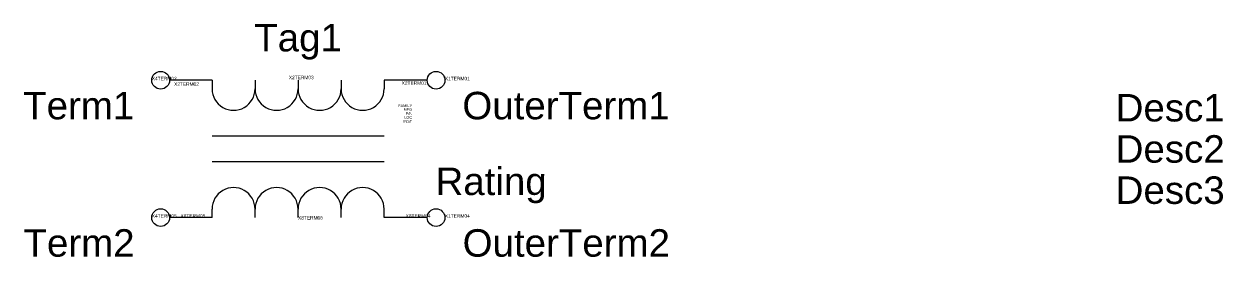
# Model space of a CAD drawing. Header units: inches. Extents: x -0.46 to 3.89, y -0.64 to 0.21.
import ezdxf
from ezdxf.enums import TextEntityAlignment as Align

# ---------------------------------------------------------------- set-up
doc = ezdxf.new("R2010")
doc.units = ezdxf.units.IN
doc.header["$MEASUREMENT"] = 0
doc.styles.add('INERCONNECT TABLES', font='arial.ttf', dxfattribs={"height": 0.1})
doc.styles.add('WD', font='arial.ttf', dxfattribs={"height": 1})

msp = doc.modelspace()

# ---------------------------------------------------------------- linework, layer by layer
for p, q in [((0.2187, 0), (0.0644, 0)), ((0.2187, 0), (0.2187, -0.0313)), ((0.375, 0), (0.375, -0.0313)), ((0.5312, 0), (0.5312, -0.0313)), ((0.6875, 0), (0.6875, -0.0313)), ((0.8437, 0), (0.8437, -0.0313)), ((1, 0), (0.8437, 0)), ((0.8437, -0.2031), (0.2187, -0.2031)), ((0.8437, -0.2969), (0.2187, -0.2969)), ((0.2187, -0.5), (0.2187, -0.4688)), ((0.375, -0.5), (0.375, -0.4688)), ((0.5312, -0.5), (0.5312, -0.4688)), ((0.6875, -0.5), (0.6875, -0.4688)), ((0.8437, -0.5), (0.8437, -0.4688)), ((0.2187, -0.5), (0.0644, -0.5)), ((1, -0.5), (0.8437, -0.5))]:
    msp.add_line(p, q)
for centre in [(0.0322, 0), (1.0322, 0), (0.0322, -0.5), (1.0322, -0.5)]:
    msp.add_circle(centre, 0.0322)
for centre, start, end in [((0.2969, -0.0313), 179.999, 0), ((0.4531, -0.0313), 179.999, 0), ((0.6094, -0.0313), 179.999, 0), ((0.7656, -0.0313), 179.999, 0), ((0.2969, -0.4688), 359.998, 179.999), ((0.4531, -0.4688), 359.998, 179.999), ((0.6094, -0.4688), 359.998, 179.999), ((0.7656, -0.4688), 359.998, 179.999)]:
    msp.add_arc(centre, 0.0781, start, end)

# ---------------------------------------------------------------- texts
at = {"style": 'INERCONNECT TABLES', "flags": 8}
msp.add_attdef('Tag1', text='XFMR', height=0.1, dxfattribs=at).set_placement((0.5312, 0.075), align=Align.BOTTOM_CENTER)
at = {"style": 'WD', "flags": 9}
for tag, p in [('X4TERM02', (0, 0)), ('X2TERM03', (0.4976, 0.0038)), ('X1TERM01', (1.0644, 0)), ('X2TERM02', (0.0809, -0.0202)), ('X2TERM01', (0.9074, -0.0164)), ('X4TERM05', (0, -0.5)), ('X8TERM05', (0.1043, -0.5)), ('X8TERM06', (0.5312, -0.5069)), ('X8TERM04', (0.9219, -0.5)), ('X1TERM04', (1.0644, -0.5))]:
    msp.add_attdef(tag, p, '', height=0.0125, dxfattribs=at)
at = {"linetype": 'Continuous', "style": 'INERCONNECT TABLES', "flags": 8}
for tag, text, p in [('Term1', 'H1', (-0.0636, -0.0422)), ('Term2', 'X2', (-0.0624, -0.5422))]:
    msp.add_attdef(tag, text=text, height=0.1, dxfattribs=at).set_placement(p, align=Align.TOP_RIGHT)
for tag, text, p in [('OuterTerm1', 'H2', (1.1277, -0.0422)), ('OuterTerm2', 'X2', (1.1287, -0.5422))]:
    msp.add_attdef(tag, text=text, height=0.1, dxfattribs=at).set_placement(p, align=Align.TOP_LEFT)
at = {"style": 'INERCONNECT TABLES', "flags": 8}
msp.add_attdef('Desc1', text='', height=0.1, dxfattribs=at).set_placement((3.5, -0.1), align=Align.MIDDLE_LEFT)
for tag, height, style, flags, p in [('FAMILY', 0.01, 'WD', 9, (0.9454, -0.0976)), ('Rating', 0.1, 'INERCONNECT TABLES', 8, (1.4341, -0.4179))]:
    msp.add_attdef(tag, text='', height=height, dxfattribs=dict(style=style, flags=flags)).set_placement(p, align=Align.RIGHT)
at = {"linetype": 'Continuous', "style": 'INERCONNECT TABLES', "flags": 9}
for tag, p in [('MFG', (0.9454, -0.111)), ('LOC', (0.9454, -0.1399)), ('P/N', (0.9454, -0.1259)), ('INST', (0.9454, -0.1543))]:
    msp.add_attdef(tag, text='', height=0.01, dxfattribs=at).set_placement(p, align=Align.RIGHT)
at = {"linetype": 'Continuous', "style": 'INERCONNECT TABLES', "flags": 8}
for tag, p in [('Desc2', (3.5, -0.25)), ('Desc3', (3.5, -0.4))]:
    msp.add_attdef(tag, text='', height=0.1, dxfattribs=at).set_placement(p, align=Align.MIDDLE_LEFT)

doc.saveas('drawing.dxf')
